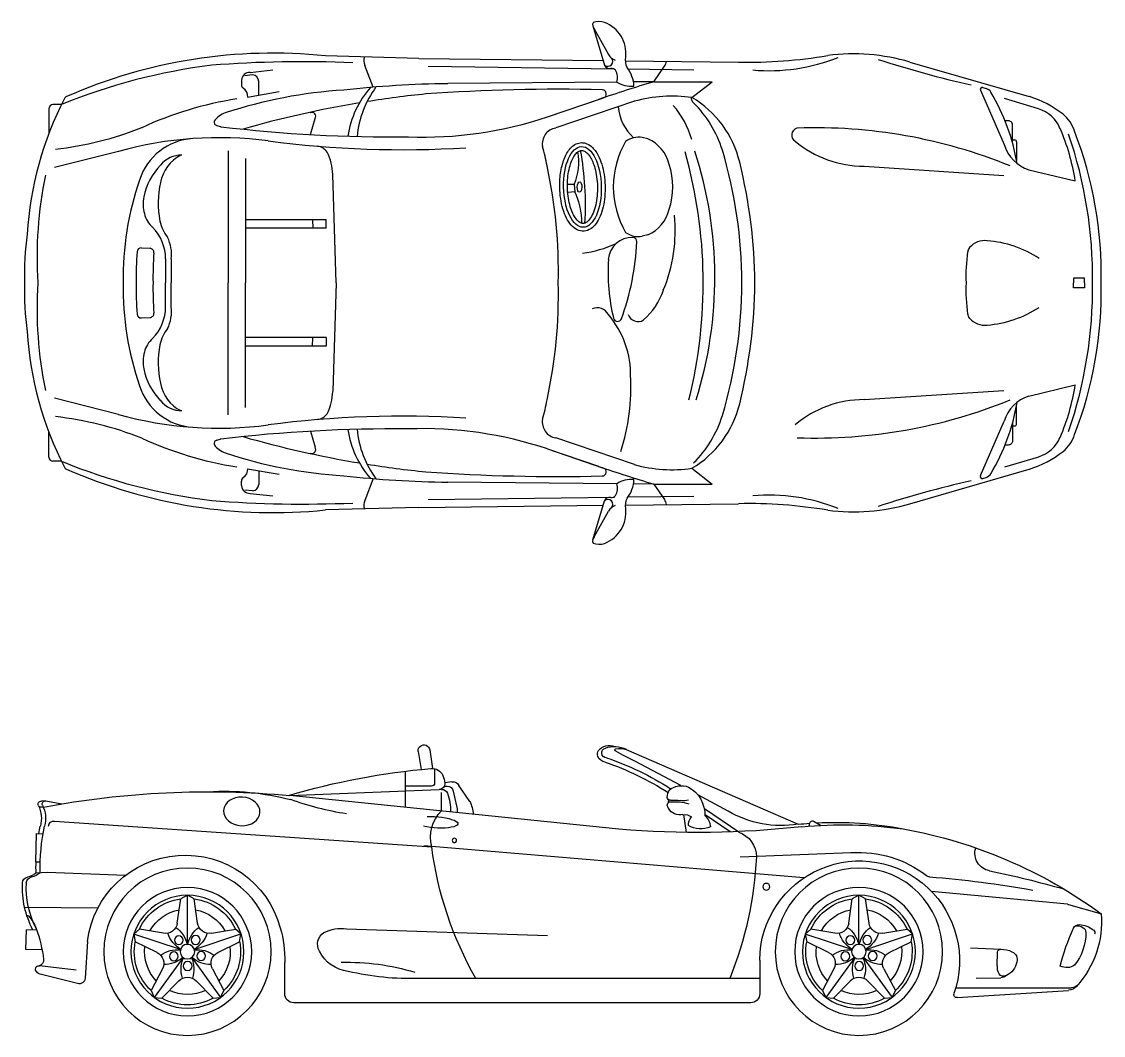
# Model space of a CAD drawing. Header units: millimetres. Extents: x 0 to 813, y -31 to 138.
# Drawn here: x 505.4 to 686.2, y -31.3 to 138.2 of the extents above; entities that cross this region are included whole.
import ezdxf

# ---------------------------------------------------------------- set-up
doc = ezdxf.new("R2010")
doc.units = ezdxf.units.MM

# ---------------------------------------------------------------- blocks, each defined once
blk = doc.blocks.new('Modena-planta')
for p, q in [((824.51, 47.86), (826.49, 41.31)), ((824.74, 47.37), (827.17, 43.05)), ((795.42, 42.43), (779.84, 42.85)), ((795.42, 42.43), (826.26, 42.07)), ((829.95, 42.03), (848.9, 41.8)), ((877.53, 41.8), (897.51, 36.03)), ((767.24, 40.07), (771, 40.49)), ((787.78, 37.61), (786.41, 41.25)), ((797, 41.12), (828.13, 40.7)), ((830.4, 40.67), (841.4, 40.53)), ((834.73, 38.53), (836.52, 41.1)), ((765.81, 38.77), (765.77, 38.05)), ((767.65, 39.68), (766.33, 39.52)), ((768.7, 36.29), (768.66, 38.57)), ((828.55, 38.47), (800.31, 38.2)), ((834.73, 38.53), (831.32, 38.5)), ((834.73, 38.53), (844.46, 38.52)), ((841.1, 35.88), (844.46, 38.52)), ((766.82, 35.96), (772.07, 36.89)), ((889.34, 37.1), (890.31, 34.94)), ((889.75, 37.57), (890.3, 37.4)), ((735.69, 34.71), (734.27, 34.71)), ((816.94, 32.66), (826.32, 35.83)), ((816.94, 32.66), (825.49, 35.56)), ((831.47, 35.26), (818.32, 30.79)), ((890.31, 34.94), (893.3, 28.02)), ((899.03, 33.99), (893.34, 35.71)), ((733.58, 34.03), (733.58, 29.86)), ((761.65, 31.2), (762.24, 31.03)), ((777.3, 29.69), (778.09, 32.36)), ((833.73, 28.98), (832.8, 29.19)), ((894.69, 28.8), (895.04, 28.8)), ((895.38, 28.45), (895.38, 25.33)), ((745.2, 26.86), (734.53, 24.17)), ((763.57, 26.95), (763.57, 4.89)), ((766.44, 25.7), (766.44, 4.89)), ((869.88, 24.41), (893.27, 22.86)), ((897.45, 23.81), (905.17, 21.93)), ((781.61, 4.89), (781.06, 23.02)), ((821.43, 21.33), (820.28, 21.35)), ((821.5, 20.12), (820.33, 20.02)), ((821.43, 21.33), (821.5, 20.12)), ((779.92, 15.46), (766.44, 15.46)), ((777.67, 15.46), (777.7, 14.02)), ((779.92, 14.02), (779.92, 15.46)), ((779.92, 14.02), (766.44, 14.02)), ((833.73, 12.9), (832.8, 12.68)), ((749.06, 10.75), (750.5, 10.67)), ((753.1, 8.89), (753.1, 4.89)), ((754.03, 8.89), (754.03, 4.89)), ((753.1, 0.88), (753.1, 4.89)), ((754.03, 0.88), (754.03, 4.89)), ((763.57, -17.18), (763.57, 4.89)), ((766.44, -15.92), (766.44, 4.89)), ((781.61, 4.89), (781.06, -13.24)), ((749.06, -0.97), (750.5, -0.9)), ((779.92, -4.25), (766.44, -4.25)), ((777.67, -5.68), (777.7, -4.25)), ((779.92, -4.25), (779.92, -5.68)), ((779.92, -5.68), (766.44, -5.68)), ((897.45, -14.03), (905.17, -12.16)), ((745.2, -17.09), (734.53, -14.39)), ((869.88, -14.63), (893.27, -13.09)), ((895.38, -18.68), (895.38, -15.56)), ((890.31, -25.16), (893.3, -18.24)), ((894.69, -19.02), (895.04, -19.02)), ((733.58, -24.25), (733.58, -20.08)), ((761.65, -21.43), (762.24, -21.26)), ((777.3, -19.91), (778.09, -22.59)), ((831.47, -25.49), (818.32, -21.02)), ((816.94, -22.88), (825.49, -25.78)), ((816.94, -22.88), (826.32, -26.06)), ((735.69, -24.93), (734.27, -24.93)), ((889.34, -27.32), (890.31, -25.16)), ((899.03, -24.22), (893.34, -25.93)), ((766.82, -26.18), (772.07, -27.11)), ((768.7, -26.51), (768.66, -28.79)), ((841.1, -26.11), (844.46, -28.75)), ((877.53, -32.03), (897.51, -26.25)), ((765.81, -28.99), (765.77, -28.27)), ((787.78, -27.83), (786.41, -31.48)), ((828.55, -28.7), (800.31, -28.43)), ((834.73, -28.75), (831.32, -28.72)), ((834.73, -28.75), (844.46, -28.75)), ((834.73, -28.75), (836.52, -31.33)), ((889.75, -27.79), (890.3, -27.62)), ((767.65, -29.9), (766.33, -29.74)), ((767.24, -30.3), (771, -30.71)), ((795.42, -32.66), (826.26, -32.29)), ((797, -31.34), (828.13, -30.93)), ((824.51, -38.08), (826.49, -31.53)), ((829.95, -32.25), (848.9, -32.03)), ((830.4, -30.9), (841.4, -30.75)), ((795.42, -32.66), (779.84, -33.08)), ((824.74, -37.59), (827.17, -33.28))]:
    blk.add_line(p, q)
for points in [[(894.69, 28.34), (894.69, 31.31, 0.414214), (894, 31.99), (893.46, 31.99), (893.46, 31.96)], [(894.69, -18.57), (894.69, -21.53, -0.414214), (894, -22.22), (893.46, -22.22), (893.46, -22.18)]]:
    blk.add_lwpolyline(points, format="xyb")
for points in [[(906.74, 4.89), (906.74, 5.7), (904.87, 5.7), (904.87, 4.89)], [(906.74, 4.89), (906.74, 4.08), (904.87, 4.08), (904.87, 4.89)]]:
    blk.add_lwpolyline(points)
for centre, radius, start, end in [((825.48, 48.02), 0.989, 157.6912, 221.2445), ((825.58, 45.5), 3.07, 72.7806, 109.2642), ((824.52, 43.26), 5.54, 353.2954, 69.1569), ((771.1, -42.55), 85.85, 84.1584, 113.7509), ((776.19, -159.63), 201.5, 87.6665, 94.3783), ((788.76, 42.1), 2.5, 166.7145, 199.8759), ((827.04, 41.92), 0.821, 228.1542, 43.5109), ((828.85, 43.93), 1.89, 207.5664, 252.1554), ((832.3, 42.05), 2.35, 166.3556, 209.5931), ((834.08, 42.54), 2.83, 329.4671, 347.7786), ((850.61, 120.76), 78.97, 268.7586, 279.6194), ((854.06, 71.09), 30.72, 264.7854, 291.9365), ((868.09, 9.91), 33.27, 73.5074, 97.3962), ((926.27, 208.01), 174.33, 251.9488, 257.2443), ((773.12, -57.02), 99.07, 97.139, 112.2047), ((767.12, 38.77), 1.31, 85.0326, 179.9541), ((827.38, 41.73), 0.986, 205.3911, 280.0377), ((827.64, 39.89), 0.869, 39.7961, 95.7302), ((826.27, 39.2), 2.39, 342.3111, 31.6137), ((826.03, 37.59), 5.37, 1.9541, 37.933), ((766.45, 38), 0.685, 176.3456, 237.5535), ((767.54, 38.56), 1.13, 0.553, 84.1304), ((802.54, -140.64), 178.85, 90.7161, 96.3071), ((899.44, -178.18), 226.16, 106.6244, 109.0838), ((830.96, 42.2), 4.44, 237.0185, 275.5285), ((787.8, -41.71), 78.99, 93.5631, 108.2375), ((765.22, 36.07), 1.61, 355.8715, 57.5535), ((799.02, 27.23), 15.58, 138.4316, 171.9744), ((801.56, 27.85), 16.51, 143.5837, 174.7269), ((814.48, -138.74), 176.13, 95.8299, 99.0486), ((818.6, -272.32), 309.58, 88.6079, 94.0767), ((826.1, 36.48), 0.685, 288.6885, 88.6079), ((889.65, 37.24), 0.343, 73.2112, 204.2134), ((889.91, 36.09), 1.37, 30.5826, 73.2112), ((860.83, 18.9), 35.15, 9.7539, 30.5826), ((786.84, 9.64), 56.97, 152.7606, 176.5741), ((734.27, 34.03), 0.685, 90, 180), ((736.8, 35.4), 0.685, 113.7509, 152.7606), ((774.22, -23.69), 60.04, 98.8134, 114.733), ((814.48, -138.74), 176.13, 99.4688, 105.9632), ((837.77, 12.36), 23.75, 81.9501, 105.4019), ((826.78, 24.74), 14.88, 16.0607, 41.1891), ((842.17, 35.91), 1.22, 180.4837, 229.1849), ((832.33, 21.05), 17.23, 13.5434, 59.4074), ((827.73, 21.25), 19.36, 17.5064, 45.1815), ((892.29, 19.22), 17.6, 51.9193, 72.7255), ((764.34, 29.73), 3.81, 109.3009, 144.7232), ((777.55, 32.74), 0.658, 324.7411, 114.9039), ((796.14, 94.58), 65.32, 267.8633, 288.5689), ((836.74, 35.08), 8.02, 185.3071, 227.7011), ((897.43, 28.6), 5.62, 22.1021, 73.4772), ((899.35, 28.41), 6.02, 17.8187, 50.8738), ((903.14, 33.07), 7.787548383930699e-14, 206.5651, 48.9089), ((728.39, 83.22), 56.32, 276.3998, 291.5773), ((761.72, 31.73), 0.528, 158.0146, 262.2981), ((762.43, 31.69), 0.685, 253.7177, 263.154), ((791.07, 270.23), 240.94, 263.154, 270.6259), ((818.75, 28.15), 2.67, 99.2868, 189.8466), ((858.95, 29.62), 1.18, 105.5992, 238.9171), ((858.72, 30.43), 0.343, 92.0196, 105.5992), ((861.75, -55.49), 86.31, 67.8501, 92.0196), ((762.04, -33.47), 62.64, 82.4692, 105.5959), ((758.24, 19.05), 9.98, 93.4868, 162.3128), ((832.18, 25.52), 3.73, 80.4002, 125.574), ((831.22, 23.25), 6.25, 13.3116, 66.3333), ((870.95, 16.83), 34.61, 8.4815, 23.6567), ((833.37, 5.57), 74.73, 359.4999, 18.8676), ((842.97, 6.3), 66.56, 358.7827, 21.0849), ((792.75, 200.93), 173.77, 262.5595, 273.4806), ((778.08, 25.26), 2.53, 36.3012, 79.1614), ((784.08, 18.49), 33.34, 10.326, 16.0343), ((843.04, 20.94), 15.09, 149.7044, 210.2956), ((869.88, 42.39), 17.98, 230.0554, 270), ((899.4, 29.88), 6.38, 197.001, 252.2227), ((895.04, 28.45), 0.343, 0, 90), ((758.44, 20.65), 6.26, 116.6068, 170.6088), ((755.64, 22), 4.24, 87.8012, 142.5746), ((771.13, 22.52), 9.94, 2.8669, 25.2217), ((811.95, 25.19), 10.23, 337.8423, 9.1594), ((771.95, 17.95), 51.35, 356.5807, 10.1872), ((762.55, 4.86), 80.44, 345.9558, 15.8231), ((776.43, 5.78), 68.5, 342.6325, 17.9509), ((772.67, 5.02), 76.76, 359.9029, 16.7019), ((759.88, 17.16), 10.63, 135.71, 168.467), ((735.33, 6.75), 83.45, 358.7219, 12.2566), ((825.88, 20.94), 12.03, 341.8329, 18.1671), ((763.27, 4.02), 88.36, 0.5599, 13.7884), ((801.02, 9.02), 69.42, 168.4802, 183.4102), ((796.58, 5.66), 50.59, 161.0551, 180.8751), ((766.34, 18.22), 14.49, 166.2322, 191.9186), ((811.18, 15.01), 11.52, 359.2306, 26.3417), ((755.18, 18.09), 5.85, 168.233, 196.0117), ((753.5, 17.26), 4.01, 191.2821, 229.9065), ((831.22, 18.63), 6.25, 293.6667, 346.6884), ((758.1, 16.33), 6.04, 190.5331, 219.0434), ((812.84, 13.5), 25.46, 337.2387, 6.0794), ((774.06, 6.53), 44.57, 171.5899, 182.1062), ((745.54, 8.88), 7.56, 0.1158, 44.6686), ((832.18, 16.36), 3.73, 234.426, 279.5998), ((747.67, 9.67), 6.42, 353.0246, 26.442), ((820.34, 28.79), 19.1, 277.3482, 295.039), ((831, 8.58), 3.89, 86.6701, 176.5012), ((789.69, 13.5), 42.22, 339.7622, 357.6249), ((831.19, 11.78), 0.685, 357.6249, 86.6701), ((890.06, 8.58), 3.38, 83.1547, 138.6285), ((889.08, -6.34), 18.33, 56.7107, 85.6533), ((804.33, 5.83), 56.15, 175.6223, 180.9601), ((749.03, 10.06), 0.685, 87.1393, 175.6223), ((750.46, 9.99), 0.685, 355.5819, 87.1393), ((804.33, 5.83), 53.34, 175.5819, 181.0106), ((914.17, 6.15), 27.26, 171.6595, 182.6593), ((888.56, 9.91), 1.37, 138.6285, 171.6595), ((860.94, 6.85), 33.87, 176.6754, 193.4558), ((774.06, 3.25), 44.57, 177.8938, 188.4101), ((801.02, 0.76), 69.42, 176.5898, 191.5198), ((796.58, 4.12), 50.59, 179.1249, 198.9449), ((804.33, 3.95), 56.15, 179.0399, 184.3777), ((804.33, 3.95), 53.34, 178.9894, 184.4181), ((735.33, 3.03), 83.45, 347.7434, 1.2781), ((825.03, 7.61), 11.97, 311.8768, 340.7114), ((772.67, 4.76), 76.76, 343.2981, 0.0971), ((763.27, 5.75), 88.36, 346.2116, 359.4401), ((914.17, 3.62), 27.26, 177.3407, 188.3405), ((914.17, 3.62), 27.26, 177.3407, 188.3405), ((833.37, 4.21), 74.73, 341.1324, 0.5001), ((842.97, 3.47), 66.56, 338.9151, 1.2173), ((745.54, 0.9), 7.56, 315.3314, 359.8842), ((747.67, 0.1), 6.42, 333.558, 6.9754), ((825.26, -1.41), 2.13, 28.9469, 112.8873), ((889.08, 16.12), 18.33, 274.3467, 303.2893), ((889.08, 16.12), 18.33, 274.3467, 303.2893), ((749.03, -0.29), 0.685, 184.3777, 272.8607), ((750.46, -0.21), 0.685, 272.8607, 4.4181), ((815.14, -10.53), 15.71, 358.6186, 40.283), ((828.66, -0.87), 0.685, 193.4558, 339.7622), ((832.08, 0.16), 1.74, 198.1036, 302.3205), ((888.56, -0.13), 1.37, 188.3405, 221.3715), ((888.56, -0.13), 1.37, 188.3405, 221.3715), ((890.06, 1.2), 3.38, 221.3715, 276.8453), ((890.06, 1.2), 3.38, 221.3715, 276.8453), ((786.84, 0.14), 56.97, 183.4259, 207.2394), ((758.1, -6.56), 6.04, 140.9566, 169.4669), ((753.5, -7.48), 4.01, 130.0935, 168.7179), ((755.18, -8.31), 5.85, 163.9883, 191.767), ((766.34, -8.45), 14.49, 168.0814, 193.7678), ((759.88, -7.38), 10.63, 191.533, 224.29), ((795.91, -12.49), 35, 341.9984, 3.2086), ((758.24, -9.28), 9.98, 197.6872, 266.5132), ((758.44, -10.87), 6.26, 189.3912, 243.3932), ((870.95, -7.05), 34.61, 336.3433, 351.5185), ((771.13, -12.75), 9.94, 334.7783, 357.1331), ((899.4, -20.1), 6.38, 107.7773, 162.999), ((755.64, -12.22), 4.24, 217.4254, 272.1988), ((784.08, -8.71), 33.34, 343.9657, 349.674), ((832.33, -11.27), 17.23, 300.5926, 346.4566), ((869.88, -32.61), 17.98, 90, 129.9446), ((861.75, 65.26), 86.31, 267.9804, 292.1499), ((860.83, -9.13), 35.15, 329.4174, 350.2461), ((728.39, -73.44), 56.32, 68.4227, 83.6002), ((762.04, 43.24), 62.64, 254.4041, 277.5308), ((792.75, -191.16), 173.77, 86.5194, 97.4405), ((778.08, -15.49), 2.53, 280.8386, 323.6988), ((818.75, -18.38), 2.67, 170.1534, 260.7132), ((827.73, -11.48), 19.36, 314.8185, 342.4936), ((791.07, -260.46), 240.94, 89.3741, 96.846), ((799.02, -17.46), 15.58, 188.0256, 221.5684), ((801.56, -18.07), 16.51, 185.2731, 216.4163), ((796.14, -84.8), 65.32, 71.4311, 92.1367), ((895.04, -18.68), 0.343, 270, 0), ((774.22, 33.47), 60.04, 245.267, 261.1866), ((761.72, -21.95), 0.528, 97.7019, 201.9854), ((762.43, -21.91), 0.685, 96.846, 106.2823), ((814.48, 148.52), 176.13, 254.0368, 260.5312), ((897.43, -18.82), 5.62, 286.5228, 337.8979), ((899.35, -18.63), 6.02, 309.1262, 342.1813), ((764.34, -19.95), 3.81, 215.2768, 250.6991), ((777.55, -22.97), 0.658, 245.0961, 35.2589), ((892.29, -9.44), 17.6, 287.2745, 308.0807), ((903.14, -23.3), 7.787548383930699e-14, 311.0911, 153.4349), ((734.27, -24.25), 0.685, 180, 270), ((773.12, 66.79), 99.07, 247.7953, 262.861), ((787.8, 51.48), 78.99, 251.7625, 266.4369), ((736.8, -25.63), 0.685, 207.2394, 246.2491), ((771.1, 52.33), 85.85, 246.2491, 275.8416), ((765.22, -26.29), 1.61, 302.4465, 4.1285), ((814.48, 148.52), 176.13, 260.9514, 264.1701), ((818.6, 282.1), 309.58, 265.9233, 271.3921), ((899.44, 187.95), 226.16, 250.9162, 253.3756), ((826.1, -26.71), 0.685, 271.3921, 71.3115), ((837.77, -2.59), 23.75, 254.5981, 278.0499), ((889.91, -26.31), 1.37, 286.7888, 329.4174), ((766.45, -28.23), 0.685, 122.4465, 183.6544), ((767.54, -28.78), 1.13, 275.8696, 359.447), ((802.54, 150.41), 178.85, 263.6929, 269.2839), ((826.27, -29.42), 2.39, 328.3863, 17.6889), ((830.96, -32.42), 4.44, 84.4715, 122.9815), ((826.03, -27.82), 5.37, 322.067, 358.0459), ((926.27, -198.23), 174.33, 102.7557, 108.0512), ((889.65, -27.46), 0.343, 155.7866, 286.7888), ((767.12, -28.99), 1.31, 180.0459, 274.9674), ((827.64, -30.12), 0.869, 264.2698, 320.2039), ((854.06, -61.32), 30.72, 68.0635, 95.2146), ((776.19, 169.41), 201.5, 265.6217, 272.3335), ((788.76, -32.33), 2.5, 160.1241, 193.2855), ((827.38, -31.95), 0.986, 79.9623, 154.6089), ((827.04, -32.14), 0.821, 316.4891, 131.8458), ((828.85, -34.15), 1.89, 107.8446, 152.4336), ((832.3, -32.28), 2.35, 150.4069, 193.6444), ((834.08, -32.77), 2.83, 12.2214, 30.5329), ((850.61, -110.98), 78.97, 80.3806, 91.2414), ((868.09, -0.13), 33.27, 262.6038, 286.4926), ((824.52, -33.48), 5.54, 290.8431, 6.7046), ((825.48, -38.25), 0.989, 138.7555, 202.3088), ((825.58, -35.73), 3.07, 250.7358, 287.2194)]:
    blk.add_arc(centre, radius, start, end)
for centre, major_axis, ratio in [((822.79, 20.94), (-0.14, 6.75), 0.466887), ((822.31, 20.92), (0.023, 0.879), 0.434056)]:
    blk.add_ellipse(centre, major_axis=major_axis, ratio=ratio)
for points, knots in [([(822.63, 28.34), (822.32, 28.33), (822.02, 28.25), (821.45, 27.98), (821.19, 27.79), (820.5, 27.13), (820.14, 26.55), (819.55, 25.18), (819.33, 24.38), (819.04, 22.68), (818.98, 21.77), (819.02, 19.6), (819.21, 18.34), (819.87, 16.15), (820.33, 15.21), (821.22, 14.22), (821.55, 13.96), (822.27, 13.6), (822.67, 13.52), (823.45, 13.58), (823.83, 13.72), (824.51, 14.16), (824.81, 14.46), (825.33, 15.18), (825.56, 15.6), (826.16, 17.01), (826.42, 18.15), (826.64, 20.56), (826.6, 21.83), (826.22, 24.2), (825.89, 25.3), (825.11, 26.8), (824.73, 27.31), (823.99, 27.95), (823.65, 28.14), (823.07, 28.31), (822.85, 28.34), (822.63, 28.34)], [0, 0, 0, 0, 0.205721, 0.205721, 0.411442, 0.411442, 0.797623, 0.797623, 1.183805, 1.183805, 1.569986, 1.569986, 2.107032, 2.107032, 2.644078, 2.644078, 2.905118, 2.905118, 3.166157, 3.166157, 3.427196, 3.427196, 3.688236, 3.688236, 3.949275, 3.949275, 4.474463, 4.474463, 4.999651, 4.999651, 5.524838, 5.524838, 5.887875, 5.887875, 6.138082, 6.138082, 6.283185, 6.283185, 6.283185, 6.283185]), ([(822.66, 27.05), (822.53, 27.05), (822.39, 27.01), (822.09, 26.85), (821.92, 26.73), (821.58, 26.36), (821.41, 26.12), (820.93, 25.22), (820.65, 24.41), (820.31, 22.56), (820.24, 21.54), (820.34, 19.51), (820.5, 18.52), (821.01, 16.8), (821.35, 16.09), (821.93, 15.33), (822.15, 15.13), (822.55, 14.88), (822.72, 14.83), (823.05, 14.82), (823.21, 14.86), (823.58, 15.08), (823.79, 15.27), (824.2, 15.8), (824.39, 16.14), (824.74, 16.96), (824.89, 17.43), (825.22, 18.88), (825.33, 19.96), (825.28, 22.1), (825.12, 23.16), (824.66, 24.82), (824.39, 25.46), (823.86, 26.31), (823.61, 26.59), (823.19, 26.91), (823.02, 26.99), (822.8, 27.04), (822.73, 27.05), (822.66, 27.05)], [0, 0, 0, 0, 0.227835, 0.227835, 0.455671, 0.455671, 0.683506, 0.683506, 1.155241, 1.155241, 1.626976, 1.626976, 2.098711, 2.098711, 2.570446, 2.570446, 2.845409, 2.845409, 3.120372, 3.120372, 3.395335, 3.395335, 3.670298, 3.670298, 3.945261, 3.945261, 4.220224, 4.220224, 4.717807, 4.717807, 5.21539, 5.21539, 5.614948, 5.614948, 5.920963, 5.920963, 6.16829, 6.16829, 6.283185, 6.283185, 6.283185, 6.283185])]:
    blk.add_open_spline(points, degree=3, knots=knots)
blk = doc.blocks.new('Modena Spyder-perfil')
for p, q in [((585.3, 16.51), (556.54, 3.98)), ((618.15, 16.45), (617.65, 13.32)), ((576.18, 10.44), (583.74, 14.5)), ((583.74, 14.5), (585.84, 15.55)), ((583.74, 14.5), (583.74, 14.5)), ((585.84, 15.55), (587.03, 16.21)), ((620.05, 16.14), (619.58, 13.16)), ((617.32, 13.29), (617.32, 10.88)), ((622.24, 12.85), (622.24, 6.82)), ((614.42, 11.07), (615.61, 10.91)), ((611.46, 7.82), (613.27, 10.44)), ((614.24, 9.53), (613.58, 6.54)), ((615.71, 10.35), (615.23, 10.34)), ((616.17, 6.2), (616.17, 9.32)), ((641.51, 8.8), (616.56, 9.8)), ((617.82, 10.38), (622.24, 10.38)), ((568.24, 6.16), (573.29, 8.88)), ((586.51, 3.16), (641.51, 8.8)), ((682.35, 7.89), (679.67, 7.4)), ((682.43, 7.89), (683.04, 7.85)), ((566.48, 2.64), (572.21, 6.54)), ((567.93, 2.71), (572.11, 5.56)), ((575.73, 5.61), (575.24, 2.62)), ((613.58, 6.54), (613.56, 6.17)), ((613.56, 6.17), (613.58, 5.93)), ((613.58, 6.54), (613.58, 6.54)), ((682.74, 6.86), (683.45, 6.86)), ((553.86, 4.47), (552.8, 3.81)), ((554.67, 3.69), (554.62, 4.11)), ((680.85, 4.53), (617.81, 0.22)), ((683.92, 2.45), (682.79, 2.41)), ((683.92, 2.45), (684.08, -2.27)), ((555.58, -4.99), (619.11, 0.36)), ((546.26, -0.76), (566.25, -1.51)), ((684.08, -2.27), (683.25, -2.3)), ((669.03, -4.56), (682.1, -4.09)), ((682.1, -4.09), (684, -4.19)), ((511.5, -9.4), (534.25, -7.24)), ((544.69, -12.55), (545.26, -8.5)), ((545.26, -8.5), (546.38, -7.88)), ((546.38, -16.1), (546.38, -7.88)), ((546.38, -7.88), (547.5, -8.5)), ((548.07, -12.55), (547.5, -8.5)), ((656.96, -12.55), (657.53, -8.5)), ((657.53, -8.5), (658.65, -7.88)), ((658.65, -16.1), (658.65, -7.88)), ((658.65, -7.88), (659.77, -8.5)), ((660.34, -12.55), (659.77, -8.5)), ((511.32, -9.43), (505.85, -10.99)), ((673.65, -10.06), (685.88, -9.91)), ((537.42, -14.32), (538.34, -13.53)), ((545.22, -16.93), (537.42, -14.32)), ((537.64, -15.66), (537.42, -14.32)), ((542.36, -14.24), (538.34, -13.53)), ((547.54, -16.94), (555.36, -14.4)), ((550.39, -14.24), (554.42, -13.53)), ((554.42, -13.53), (555.36, -14.4)), ((555.36, -14.4), (555.11, -15.66)), ((632.06, -13.51), (598.43, -14.6)), ((649.7, -14.32), (650.61, -13.53)), ((649.92, -15.66), (649.7, -14.32)), ((657.5, -16.93), (649.7, -14.32)), ((654.63, -14.24), (650.61, -13.53)), ((659.81, -16.94), (667.63, -14.4)), ((662.67, -14.24), (666.69, -13.53)), ((666.69, -13.53), (667.63, -14.4)), ((667.63, -14.4), (667.38, -15.66)), ((683.9, -13.71), (685.58, -13.67)), ((685.65, -16.94), (685.58, -13.67)), ((541.31, -17.45), (537.64, -15.66)), ((551.44, -17.45), (555.11, -15.66)), ((653.59, -17.45), (649.92, -15.66)), ((663.71, -17.45), (667.38, -15.66)), ((675.38, -15.63), (675.76, -21.75)), ((527.72, -16.69), (522.61, -16.9)), ((523.24, -19.68), (523.2, -17.41)), ((682.94, -16.99), (685.65, -16.94)), ((545.66, -18.31), (540.83, -24.96)), ((547.09, -18.31), (551.93, -24.96)), ((562.96, -18.72), (562.96, -24.35)), ((642.38, -24.35), (642.38, -19.1)), ((657.93, -18.31), (653.1, -24.96)), ((659.37, -18.31), (664.2, -24.96)), ((677.25, -20.38), (683.41, -19.68)), ((526.8, -21.73), (522.68, -21.69)), ((542.2, -20.19), (540.29, -23.8)), ((550.55, -20.19), (552.47, -23.8)), ((654.48, -20.19), (652.56, -23.8)), ((662.83, -20.19), (664.74, -23.8)), ((677.01, -22.66), (683.27, -21.08)), ((530.17, -23.34), (510.85, -23.34)), ((544.94, -22.18), (542.1, -25.11)), ((547.81, -22.18), (550.65, -25.11)), ((562.96, -21.8), (619.92, -21.8)), ((657.21, -22.18), (654.37, -25.11)), ((660.09, -22.18), (662.93, -25.11)), ((529.98, -25), (511.33, -23.78)), ((540.83, -24.96), (540.29, -23.8)), ((542.1, -25.11), (540.83, -24.96)), ((551.93, -24.96), (550.65, -25.11)), ((552.47, -23.8), (551.93, -24.96)), ((653.1, -24.96), (652.56, -23.8)), ((654.37, -25.11), (653.1, -24.96)), ((664.2, -24.96), (662.93, -25.11)), ((664.74, -23.8), (664.2, -24.96)), ((564.46, -25.85), (640.88, -25.85))]:
    blk.add_line(p, q)
for centre, radius in [((614.01, 1.28), 0.368), ((546.38, -17.32), 13.99), ((658.65, -17.32), 13.99), ((546.38, -17.32), 10.74), ((561.86, -6.45), 0.559), ((658.65, -17.32), 10.74), ((546.38, -17.32), 9.44), ((658.65, -17.32), 9.44), ((544.99, -15.36), 0.741), ((546.38, -17.32), 1.22), ((547.82, -15.4), 0.741), ((657.27, -15.36), 0.741), ((658.65, -17.32), 1.22), ((660.09, -15.4), 0.741), ((544.08, -18.03), 0.741), ((548.65, -18.1), 0.741), ((656.36, -18.03), 0.741), ((660.93, -18.1), 0.741), ((546.34, -19.72), 0.741), ((658.62, -19.72), 0.741)]:
    blk.add_circle(centre, radius)
for centre, radius, start, end in [((587.25, 12.75), 4.24, 69.0694, 117.3378), ((586.39, 12.04), 4.6, 82.3495, 103.6847), ((586.97, 16.4), 0.203, 286.8263, 80.6351), ((588.16, 14.98), 2.2, 37.7452, 114.5397), ((588.58, 15.92), 0.813, 269.3491, 76.7367), ((589.11, 15.72), 1, 338.3474, 37.7452), ((619.1, 16.29), 0.965, 350.9636, 170.9636), ((604.65, -31.82), 49.6, 108.9153, 122.6668), ((588.59, 15.93), 1.56, 278.1714, 338.3474), ((604.65, -31.82), 48.84, 108.9153, 122.6668), ((617.77, 11.32), 2, 84.8481, 156.5763), ((606.72, -111.23), 125.05, 73.7403, 84.8481), ((614.27, 9.99), 1.1, 81.8099, 155.3822), ((616.6, 10.79), 1, 173.6744, 267.7049), ((619.81, 10.44), 4.22, 156.5763, 173.6744), ((617.82, 10.88), 0.5, 180, 270), ((577.48, 5.53), 5.36, 119.2362, 181.4454), ((576.05, 7.21), 3.23, 50.5181, 111.6889), ((576.16, 8.55), 2.26, 358.4936, 30.7241), ((615.17, 9.41), 0.935, 85.7693, 172.6114), ((622.53, 6.37), 7.87, 159.1563, 182.3675), ((616.11, 8.81), 1, 87.7049, 159.1563), ((652.37, -34.35), 43.86, 86.3441, 104.5241), ((655.17, -140.08), 149.5, 79.3737, 95.2427), ((577.15, 0.18), 7.58, 83.7494, 107.9401), ((575.66, 10.69), 2.78, 253.1715, 283.0315), ((577.15, 0.18), 7.85, 84.6839, 96.312), ((577.93, 8.5), 0.5, 264.6839, 358.4936), ((577.92, 7.22), 0.5, 355.4045, 83.7494), ((579.26, 7.91), 1.03, 168.186, 201.5636), ((616.43, 5.3), 5.58, 153.1037, 176.3545), ((623.74, 57.31), 52.26, 279.1624, 289.7207), ((682.43, 7.39), 0.5, 333.2143, 100.2591), ((683.13, 7.35), 0.5, 333.2143, 100.2591), ((559.28, 21.74), 17.97, 261.2488, 299.9104), ((575.56, 3.4), 2.2, 83.8511, 123.4758), ((576.33, 7.69), 2.16, 255.7612, 331.2784), ((577.37, 7.26), 1.05, 324.2814, 355.4045), ((611.94, 1.83), 6.08, 344.6457, 46.0107), ((687.18, 5), 4.82, 153.2143, 195.7265), ((687.88, 4.96), 4.82, 153.2143, 195.7265), ((550.38, -56.6), 60.9, 87.1101, 100.7871), ((549.02, -69.62), 73.52, 84.593, 97.8433), ((554.12, 4.05), 0.5, 7.3567, 122.0586), ((550.38, -56.6), 60.9, 84.1895, 86.0127), ((573.91, 3.37), 2.71, 131.6677, 176.1544), ((572.82, 7.36), 4.13, 247.1112, 300.1889), ((572.42, 3.68), 2.48, 2.5697, 38.9042), ((680.92, 3.53), 1, 9.2916, 93.5487), ((649.44, -3.26), 33.83, 358.5399, 11.8523), ((650.14, -3.3), 33.83, 9.7492, 11.8523), ((553.14, -75.5), 79.98, 100.1929, 126.2396), ((573.39, 160.96), 158.35, 263.6733, 274.7517), ((567.8, -1.43), 4.28, 107.9864, 180.5262), ((558.11, 7.94), 60.19, 330.3838, 352.6228), ((524.07, -0.9), 2.92, 279.4362, 17.3181), ((546.26, -18.84), 18.09, 85.7103, 128.0939), ((626.15, 1.58), 62.7, 182.7878, 201.8937), ((659.02, -17.66), 16.48, 7.0502, 164.7484), ((546.26, -18.84), 16.7, 0.4314, 199.2097), ((650.14, -3.3), 33.83, 358.5399, 1.721), ((562.12, -183.74), 183.84, 101.7921, 105.7717), ((547.5, -174.27), 169.95, 94.3686, 100.227), ((534.48, -3.82), 1, 274.3686, 308.0939), ((685.28, -1.86), 3.03, 228.1189, 260.1639), ((685.93, -1.86), 3.03, 228.1189, 260.1639), ((684.59, -5.83), 1, 2.6805, 80.1639), ((685.24, -5.83), 1, 2.6805, 80.1639), ((670.18, -6.51), 15.42, 333.2364, 2.6805), ((670.83, -6.51), 15.42, 332.2263, 2.6805), ((546.38, -17.32), 8.89, 97.2379, 154.7621), ((546.38, -17.32), 8.89, 25.2379, 82.7621), ((658.65, -17.32), 8.89, 97.2379, 154.7621), ((658.65, -17.32), 8.89, 25.2379, 82.7621), ((511.6, -10.39), 1, 95.4228, 105.9363), ((546.38, -17.32), 7.16, 101.041, 150.959), ((546.38, -17.32), 7.16, 29.041, 78.959), ((658.65, -17.32), 7.16, 101.041, 150.959), ((658.65, -17.32), 7.16, 29.041, 78.959), ((522.05, -12.25), 16.24, 175.5533, 221.9937), ((542.71, -12.27), 2, 260.0364, 351.9636), ((550.05, -12.27), 2, 188.0364, 279.9636), ((654.98, -12.27), 2, 260.0364, 351.9636), ((662.32, -12.27), 2, 188.0364, 279.9636), ((689.76, -15.48), 6.15, 137.8044, 160.7409), ((685.49, -11.72), 0.467, 87.9451, 128.6001), ((507.44, -14.13), 0.515, 119.4238, 211.7969), ((509.85, -17.17), 4.39, 94.0878, 127.3173), ((509.44, -14.12), 1, 120.2738, 179.7708), ((517.17, -14.15), 8.73, 179.7708, 218.4106), ((509.86, -14.85), 1.85, 76.6929, 120.2738), ((509.61, -13.79), 1, 24.137, 94.0878), ((475.7, -28.98), 38.16, 14.0508, 24.137), ((547.45, -12.91), 4.54, 196.8844, 240.9322), ((541.85, -16.98), 4.54, 11.0678, 55.1156), ((550.9, -16.98), 4.54, 124.8844, 168.9322), ((545.31, -12.91), 4.54, 299.0678, 343.1156), ((632.98, -19.6), 6.16, 62.4823, 98.6042), ((634.58, -16.08), 2.31, 330.8456, 57.243), ((661.61, -18.63), 19.23, 163.9885, 181.4249), ((659.72, -12.91), 4.54, 196.8844, 240.9322), ((654.13, -16.98), 4.54, 11.0678, 55.1156), ((663.18, -16.98), 4.54, 124.8844, 168.9322), ((657.58, -12.91), 4.54, 299.0678, 343.1156), ((704.13, -21.04), 21.56, 159.4032, 173.5479), ((546.38, -17.32), 8.89, 169.2379, 226.7621), ((546.38, -17.32), 8.89, 313.2379, 10.7621), ((658.65, -17.32), 8.89, 169.2379, 226.7621), ((658.65, -17.32), 8.89, 313.2379, 10.7621), ((521.36, -18.64), 1.44, 113.2079, 196.447), ((522.65, -21.21), 4.31, 90.4434, 115.4705), ((522.66, -17.44), 0.541, 3.0499, 95.1553), ((546.38, -17.32), 7.16, 173.041, 222.959), ((540.44, -19.25), 2, 332.0364, 63.9636), ((544.65, -21.52), 4.54, 83.0678, 127.1156), ((548.1, -21.52), 4.54, 52.8844, 96.9322), ((552.32, -19.25), 2, 116.0364, 207.9636), ((546.38, -17.32), 7.16, 317.041, 6.959), ((630.99, -14.42), 6.26, 277.2176, 333.5105), ((658.65, -17.32), 7.16, 173.041, 222.959), ((652.71, -19.25), 2, 332.0364, 63.9636), ((656.92, -21.52), 4.54, 83.0678, 127.1156), ((660.38, -21.52), 4.54, 52.8844, 96.9322), ((664.59, -19.25), 2, 116.0364, 207.9636), ((658.65, -17.32), 7.16, 317.041, 6.959), ((511.64, -17.63), 2.35, 236.0076, 297.2765), ((523.2, -18.38), 3.29, 191.6988, 243.5352), ((520.74, -19.84), 2.5, 332.0047, 3.6382), ((542.51, -14.94), 4.54, 268.8844, 312.9322), ((549.84, -20.26), 4.54, 155.0678, 199.1156), ((542.92, -20.26), 4.54, 340.8844, 24.9322), ((550.24, -14.94), 4.54, 227.0678, 271.1156), ((631.93, -57.83), 38.75, 88.464, 106.9705), ((654.79, -14.94), 4.54, 268.8844, 312.9322), ((662.11, -20.26), 4.54, 155.0678, 199.1156), ((655.19, -20.26), 4.54, 340.8844, 24.9322), ((662.52, -14.94), 4.54, 227.0678, 271.1156), ((683.67, -18.75), 0.965, 171.8544, 254.6821), ((683.49, -20.24), 0.57, 305.2372, 97.9909), ((522.19, -20.54), 0.905, 240.0442, 327.7221), ((522.76, -20.07), 1.61, 230.5014, 267.0209), ((546.38, -23.57), 2, 44.0364, 135.9636), ((621.36, 24), 45.82, 268.2013, 283.1479), ((658.65, -23.57), 2, 44.0364, 135.9636), ((683.02, -20.11), 1, 284.2178, 322.8666), ((510.85, -21.84), 1.5, 220.5776, 270), ((511.46, -21.78), 2, 221.9937, 266.2464), ((676.76, -21.69), 1, 183.5785, 284.2178), ((530.01, -24.5), 0.5, 266.2464, 19.2097), ((546.38, -17.32), 8.89, 241.2379, 298.7621), ((546.38, -17.32), 7.16, 245.041, 294.959), ((564.46, -24.35), 1.5, 180, 270), ((640.88, -24.35), 1.5, 270, 0), ((658.65, -17.32), 8.89, 241.2379, 298.7621), ((658.65, -17.32), 7.16, 245.041, 294.959)]:
    blk.add_arc(centre, radius, start, end)
blk.add_ellipse((649.56, 6.13), major_axis=(-3.04, -0.16), ratio=0.786716)
blk.add_ellipse((617.1, 4.32), major_axis=(3.65, 0.26), ratio=0.257145, start_param=1.139624, end_param=5.299824)

msp = doc.modelspace()

# ---------------------------------------------------------------- block references
msp.add_blockref('Modena-planta', (-223.64, 89.61))
at = {"xscale": -1}
msp.add_blockref('Modena Spyder-perfil', (1191.76, 0), dxfattribs=at)

doc.saveas('drawing.dxf')
